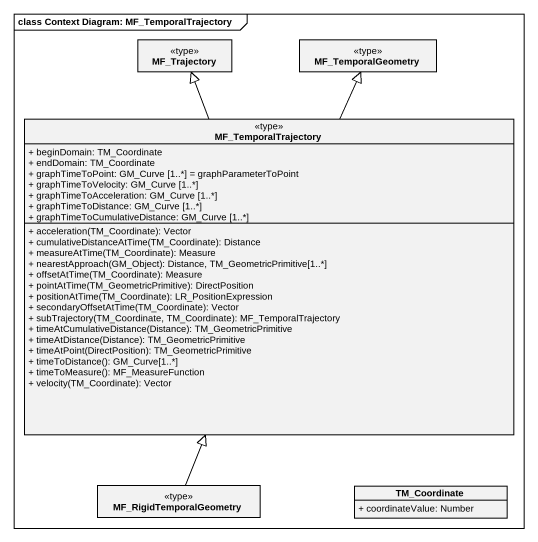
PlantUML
@startuml
mainframe class Context Diagram: MF_TemporalTrajectory
hide circle
hide empty members
skinparam classAttributeIconSize 0
class MF_Trajectory <<type>>
class MF_TemporalGeometry <<type>>
class MF_TemporalTrajectory <<type>> {
  + beginDomain: TM_Coordinate
  + endDomain: TM_Coordinate
  + graphTimeToPoint: GM_Curve [1..*] = graphParameterToPoint
  + graphTimeToVelocity: GM_Curve [1..*]
  + graphTimeToAcceleration: GM_Curve [1..*]
  + graphTimeToDistance: GM_Curve [1..*]
  + graphTimeToCumulativeDistance: GM_Curve [1..*]
  + acceleration(TM_Coordinate): Vector
  + cumulativeDistanceAtTime(TM_Coordinate): Distance
  + measureAtTime(TM_Coordinate): Measure
  + nearestApproach(GM_Object): Distance, TM_GeometricPrimitive[1..*]
  + offsetAtTime(TM_Coordinate): Measure
  + pointAtTime(TM_GeometricPrimitive): DirectPosition
  + positionAtTime(TM_Coordinate): LR_PositionExpression
  + secondaryOffsetAtTime(TM_Coordinate): Vector
  + subTrajectory(TM_Coordinate, TM_Coordinate): MF_TemporalTrajectory
  + timeAtCumulativeDistance(Distance): TM_GeometricPrimitive
  + timeAtDistance(Distance): TM_GeometricPrimitive
  + timeAtPoint(DirectPosition): TM_GeometricPrimitive
  + timeToDistance(): GM_Curve[1..*]
  + timeToMeasure(): MF_MeasureFunction
  + velocity(TM_Coordinate): Vector
}
class MF_RigidTemporalGeometry <<type>>
class TM_Coordinate {
  + coordinateValue: Number
}
MF_TemporalTrajectory -up-|> MF_Trajectory
MF_TemporalTrajectory -up-|> MF_TemporalGeometry
MF_RigidTemporalGeometry -up-|> MF_TemporalTrajectory
@enduml
